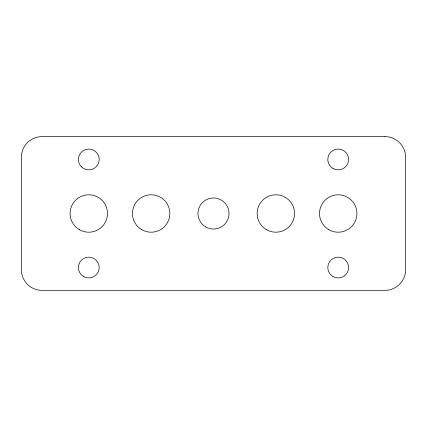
<?xml version="1.0" encoding="UTF-8"?>
<svg xmlns="http://www.w3.org/2000/svg" width="427" height="427" viewBox="0 0 427 427"><rect width="100%" height="100%" fill="white"/><g stroke="black" fill="none" stroke-linecap="round" stroke-linejoin="round"><path stroke-width="0.64" d="M384.866 136.597L42.134 136.597A20.784 20.784 0 0 0 21.35 157.382L21.35 269.618A20.784 20.784 0 0 0 42.134 290.403L384.866 290.403A20.784 20.784 0 0 0 405.65 269.618L405.65 157.382A20.784 20.784 0 0 0 384.866 136.597M205.734 226.95A15.532 15.532 0 0 0 229.032 213.5A15.532 15.532 0 0 0 205.734 200.049A15.532 15.532 0 0 0 205.734 226.95M328.854 229.699A18.708 18.708 0 0 0 356.913 213.5A18.708 18.708 0 0 0 328.854 197.301A18.708 18.708 0 0 0 328.854 229.699M141.796 229.699A18.708 18.708 0 0 0 169.855 213.5A18.708 18.708 0 0 0 141.796 197.301A18.708 18.708 0 0 0 141.796 229.699M333.012 168.462A10.392 10.392 0 0 0 348.597 159.463A10.392 10.392 0 0 0 333.012 150.459A10.392 10.392 0 0 0 333.012 168.462M81.445 166.808A10.392 10.392 0 0 0 98.834 162.153A10.392 10.392 0 0 0 86.105 149.423A10.392 10.392 0 0 0 81.445 166.808M333.012 276.541A10.392 10.392 0 0 0 348.597 267.537A10.392 10.392 0 0 0 333.012 258.538A10.392 10.392 0 0 0 333.012 276.541M79.443 229.699A18.708 18.708 0 0 0 107.503 213.5A18.708 18.708 0 0 0 79.443 197.301A18.708 18.708 0 0 0 79.443 229.699M83.596 276.541A10.392 10.392 0 0 0 99.187 267.537A10.392 10.392 0 0 0 83.596 258.538A10.392 10.392 0 0 0 83.596 276.541M266.501 229.699A18.708 18.708 0 0 0 294.561 213.5A18.708 18.708 0 0 0 266.501 197.301A18.708 18.708 0 0 0 266.501 229.699"/></g></svg>
